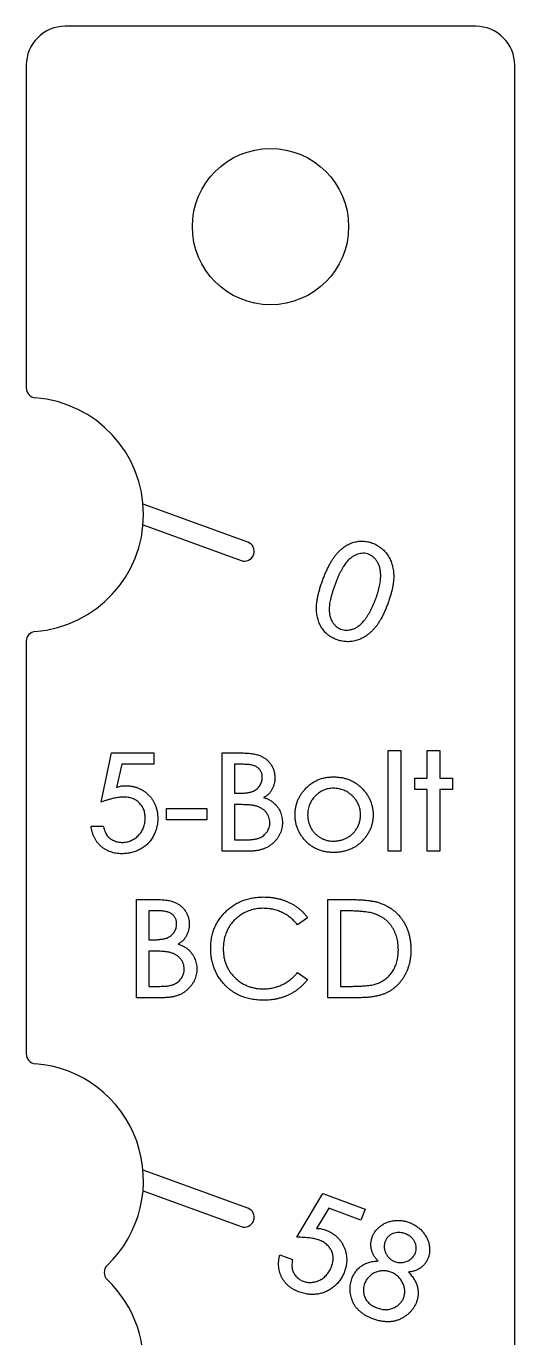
# Model space of a CAD drawing. Extents: x 0 to 25, y -100 to 25.
# Drawn here: x 0 to 25, y -42.1 to 25 of the extents above; entities that cross this region are included whole.
import ezdxf

# ---------------------------------------------------------------- set-up
doc = ezdxf.new("R2010")
doc.units = 0
doc.layers.get('0').update_dxf_attribs({"linetype": 'CONTINUOUS'})

msp = doc.modelspace()

# ---------------------------------------------------------------- linework, layer by layer
at = {"color": 7, "linetype": 'CONTINUOUS'}
for p, q in [((23, 25), (2, 25)), ((0, 23), (0, 6.481)), ((25, -98), (25, 23)), ((11.339, -1.411), (5.976, 0.541)), ((5.977, -0.524), (10.997, -2.351)), ((0, -6.481), (0, -27.611)), ((18.526, -12.074), (19.171, -12.074)), ((18.526, -17.23), (18.526, -12.074)), ((19.171, -12.074), (19.171, -17.23)), ((20.524, -12.074), (21.168, -12.074)), ((20.524, -13.492), (20.524, -12.074)), ((21.168, -12.074), (21.168, -13.492)), ((3.832, -14.716), (4.359, -12.203)), ((4.359, -12.203), (6.538, -12.203)), ((6.538, -12.203), (6.538, -12.783)), ((10.019, -12.203), (11.04, -12.203)), ((10.019, -17.23), (10.019, -12.203)), ((4.887, -12.783), (4.617, -13.974)), ((6.538, -12.783), (4.887, -12.783)), ((10.663, -12.783), (10.663, -14.265)), ((11.123, -12.783), (10.663, -12.783)), ((19.88, -14.072), (19.88, -13.492)), ((19.88, -13.492), (20.524, -13.492)), ((20.524, -14.072), (19.88, -14.072)), ((20.524, -17.23), (20.524, -14.072)), ((21.168, -13.492), (21.813, -13.492)), ((21.813, -14.072), (21.168, -14.072)), ((21.168, -14.072), (21.168, -17.23)), ((21.813, -13.492), (21.813, -14.072)), ((10.663, -14.265), (10.825, -14.265)), ((7.183, -15.039), (9.245, -15.039)), ((7.183, -15.619), (7.183, -15.039)), ((9.245, -15.039), (9.245, -15.619)), ((10.663, -14.845), (10.663, -16.65)), ((10.822, -14.845), (10.663, -14.845)), ((3.316, -15.941), (3.945, -15.941)), ((9.245, -15.619), (7.183, -15.619)), ((10.663, -16.65), (11.157, -16.65)), ((11.413, -17.23), (10.019, -17.23)), ((19.171, -17.23), (18.526, -17.23)), ((21.168, -17.23), (20.524, -17.23)), ((5.636, -19.703), (6.657, -19.703)), ((5.636, -24.73), (5.636, -19.703)), ((15.432, -19.703), (16.497, -19.703)), ((15.432, -24.73), (15.432, -19.703)), ((6.281, -20.283), (6.281, -21.765)), ((6.741, -20.283), (6.281, -20.283)), ((14.401, -20.637), (13.888, -20.992)), ((16.077, -20.283), (16.077, -24.15)), ((16.294, -20.283), (16.077, -20.283)), ((6.281, -21.765), (6.443, -21.765)), ((6.281, -22.345), (6.281, -24.15)), ((6.44, -22.345), (6.281, -22.345)), ((13.89, -23.441), (14.401, -23.793)), ((6.281, -24.15), (6.774, -24.15)), ((16.077, -24.15), (16.514, -24.15)), ((7.031, -24.73), (5.636, -24.73)), ((17.031, -24.73), (15.432, -24.73)), ((11.339, -35.503), (5.976, -33.551)), ((5.977, -34.615), (10.997, -36.443)), ((13.843, -36.992), (15.17, -34.75)), ((15.17, -34.75), (17.337, -35.554)), ((15.482, -35.508), (14.851, -36.549)), ((17.127, -36.119), (15.482, -35.508)), ((17.337, -35.554), (17.127, -36.119)), ((12.975, -37.887), (13.625, -38.129))]:
    msp.add_line(p, q, dxfattribs=at)
msp.add_circle((12.5, 14.74), 4, dxfattribs=at)
for centre, radius, start, end in [((2, 23), 2, 90, 180), ((23, 23), 2, 0, 90), ((0.5, 6.481), 0.5, 180, 265.58827), ((0, 0), 6, 274.41173, 85.58827), ((11.168, -1.881), 0.5, 250, 70), ((0.5, -6.481), 0.5, 94.41173, 180), ((0.5, -27.611), 0.5, 180, 265.58827), ((0, -34.092), 6, 313.66177, 85.58827), ((11.168, -35.973), 0.5, 250, 70), ((4.488, -38.794), 0.5, 133.66177, 226.33823), ((0, -43.496), 6, 295.27284, 46.33823)]:
    msp.add_arc(centre, radius, start, end, dxfattribs=at)
for points, knots in [([(15.181, -3.331), (15.209, -3.257), (15.264, -3.113), (15.352, -2.906), (15.44, -2.713), (15.531, -2.536), (15.624, -2.374), (15.717, -2.227), (15.812, -2.095), (15.909, -1.978), (16.009, -1.873), (16.11, -1.778), (16.214, -1.694), (16.32, -1.617), (16.429, -1.552), (16.541, -1.495), (16.655, -1.449), (16.772, -1.411), (16.89, -1.385), (17.007, -1.366), (17.124, -1.357), (17.241, -1.357), (17.358, -1.367), (17.473, -1.386), (17.589, -1.414), (17.664, -1.441), (17.702, -1.454)], [0, 0, 0, 0, 0.067522, 0.130931, 0.19081, 0.247095, 0.299646, 0.348935, 0.394613, 0.437485, 0.477966, 0.517252, 0.555096, 0.591836, 0.627727, 0.663127, 0.697866, 0.732534, 0.766723, 0.800147, 0.833276, 0.866305, 0.899172, 0.93236, 0.965785, 1, 1, 1, 1]), ([(17.509, -2.025), (17.467, -2.012), (17.383, -1.986), (17.246, -1.976), (17.104, -1.988), (16.956, -2.023), (16.804, -2.085), (16.655, -2.18), (16.51, -2.305), (16.393, -2.431), (16.301, -2.55), (16.231, -2.655), (16.16, -2.774), (16.088, -2.908), (16.017, -3.055), (15.946, -3.215), (15.874, -3.389), (15.828, -3.51), (15.804, -3.573)], [0, 0, 0, 0, 0.051468, 0.103705, 0.159087, 0.21868, 0.282175, 0.350565, 0.424996, 0.50676, 0.552037, 0.601477, 0.655787, 0.714897, 0.778922, 0.847595, 0.921343, 1, 1, 1, 1]), ([(17.702, -1.454), (17.744, -1.47), (17.825, -1.502), (17.941, -1.56), (18.05, -1.626), (18.153, -1.698), (18.249, -1.779), (18.338, -1.867), (18.421, -1.962), (18.496, -2.065), (18.565, -2.173), (18.624, -2.289), (18.676, -2.409), (18.72, -2.535), (18.753, -2.667), (18.78, -2.804), (18.796, -2.947), (18.806, -3.096), (18.806, -3.252), (18.794, -3.415), (18.772, -3.587), (18.739, -3.767), (18.696, -3.955), (18.642, -4.151), (18.578, -4.355), (18.528, -4.493), (18.502, -4.564)], [0, 0, 0, 0, 0.036721, 0.072468, 0.107575, 0.142347, 0.176937, 0.211401, 0.246143, 0.281403, 0.316948, 0.352698, 0.388756, 0.425572, 0.463266, 0.501829, 0.541383, 0.582401, 0.625291, 0.670514, 0.718531, 0.768901, 0.822341, 0.878352, 0.937633, 1, 1, 1, 1]), ([(17.876, -4.341), (17.896, -4.286), (17.935, -4.178), (17.986, -4.017), (18.031, -3.863), (18.067, -3.715), (18.097, -3.572), (18.119, -3.437), (18.134, -3.307), (18.139, -3.184), (18.14, -3.066), (18.132, -2.955), (18.121, -2.85), (18.103, -2.75), (18.077, -2.658), (18.047, -2.57), (18.01, -2.489), (17.954, -2.391), (17.875, -2.282), (17.765, -2.172), (17.644, -2.083), (17.554, -2.044), (17.509, -2.025)], [0, 0, 0, 0, 0.0677938, 0.1327635, 0.1943555, 0.2529078, 0.3086, 0.361518, 0.4113342, 0.4589773, 0.5038556, 0.5464987, 0.5873857, 0.6259343, 0.6628182, 0.6980563, 0.7325084, 0.7654275, 0.8282609, 0.8873514, 0.9439288, 1, 1, 1, 1]), ([(15.868, -6.396), (15.83, -6.381), (15.755, -6.352), (15.648, -6.297), (15.548, -6.236), (15.453, -6.168), (15.364, -6.093), (15.281, -6.01), (15.204, -5.921), (15.134, -5.824), (15.07, -5.721), (15.015, -5.612), (14.967, -5.498), (14.93, -5.376), (14.897, -5.25), (14.874, -5.117), (14.859, -4.978), (14.852, -4.832), (14.853, -4.678), (14.869, -4.515), (14.893, -4.343), (14.929, -4.159), (14.975, -3.966), (15.033, -3.763), (15.101, -3.55), (15.154, -3.406), (15.181, -3.331)], [0, 0, 0, 0, 0.0345, 0.068398, 0.101383, 0.134275, 0.167221, 0.200265, 0.233396, 0.267251, 0.301412, 0.335946, 0.371082, 0.406677, 0.443719, 0.481898, 0.521168, 0.562248, 0.605563, 0.651612, 0.701097, 0.753626, 0.809883, 0.869689, 0.932857, 1, 1, 1, 1]), ([(15.804, -3.573), (15.781, -3.636), (15.737, -3.758), (15.678, -3.936), (15.627, -4.104), (15.586, -4.262), (15.552, -4.409), (15.527, -4.545), (15.512, -4.671), (15.505, -4.787), (15.506, -4.895), (15.512, -4.997), (15.524, -5.094), (15.542, -5.185), (15.565, -5.271), (15.594, -5.352), (15.629, -5.428), (15.681, -5.52), (15.756, -5.622), (15.856, -5.725), (15.965, -5.806), (16.045, -5.842), (16.085, -5.859)], [0, 0, 0, 0, 0.078681, 0.152234, 0.220958, 0.284928, 0.343553, 0.397608, 0.44724, 0.492267, 0.534057, 0.574338, 0.612088, 0.648658, 0.683372, 0.71729, 0.749395, 0.781179, 0.841263, 0.897019, 0.949219, 1, 1, 1, 1]), ([(18.502, -4.564), (18.475, -4.634), (18.423, -4.77), (18.339, -4.966), (18.253, -5.15), (18.164, -5.32), (18.072, -5.476), (17.978, -5.621), (17.879, -5.751), (17.78, -5.87), (17.676, -5.975), (17.572, -6.073), (17.462, -6.159), (17.351, -6.238), (17.235, -6.304), (17.118, -6.363), (16.997, -6.411), (16.873, -6.449), (16.749, -6.479), (16.623, -6.497), (16.497, -6.507), (16.372, -6.504), (16.245, -6.493), (16.119, -6.47), (15.992, -6.44), (15.909, -6.411), (15.868, -6.396)], [0, 0, 0, 0, 0.062202, 0.121003, 0.177097, 0.230323, 0.28041, 0.328097, 0.373074, 0.415783, 0.456576, 0.496017, 0.534489, 0.572134, 0.608842, 0.644982, 0.680998, 0.716872, 0.752359, 0.787276, 0.822199, 0.856758, 0.891726, 0.927094, 0.963253, 1, 1, 1, 1]), ([(17.277, -5.437), (17.306, -5.401), (17.365, -5.328), (17.446, -5.21), (17.526, -5.086), (17.603, -4.953), (17.674, -4.811), (17.745, -4.662), (17.813, -4.505), (17.854, -4.396), (17.876, -4.341)], [0, 0, 0, 0, 0.110368, 0.223985, 0.342054, 0.463675, 0.590813, 0.722287, 0.858627, 1, 1, 1, 1]), ([(16.085, -5.859), (16.133, -5.874), (16.228, -5.905), (16.379, -5.917), (16.533, -5.907), (16.662, -5.877), (16.766, -5.842), (16.844, -5.807), (16.919, -5.762), (16.995, -5.713), (17.067, -5.655), (17.139, -5.59), (17.21, -5.517), (17.255, -5.464), (17.277, -5.437)], [0, 0, 0, 0, 0.110434, 0.220254, 0.333543, 0.451722, 0.513109, 0.576013, 0.640309, 0.706315, 0.775657, 0.846747, 0.92143, 1, 1, 1, 1]), ([(11.04, -12.203), (11.09, -12.203), (11.187, -12.203), (11.328, -12.213), (11.461, -12.222), (11.586, -12.24), (11.703, -12.26), (11.81, -12.288), (11.91, -12.318), (12.029, -12.366), (12.165, -12.438), (12.31, -12.543), (12.435, -12.668), (12.539, -12.809), (12.622, -12.963), (12.682, -13.125), (12.718, -13.294), (12.723, -13.408), (12.726, -13.466)], [0, 0, 0, 0, 0.06299, 0.122267, 0.178259, 0.231166, 0.280582, 0.32723, 0.370553, 0.411528, 0.48906, 0.563462, 0.636694, 0.710756, 0.784135, 0.855825, 0.927538, 1, 1, 1, 1]), ([(12.081, -13.458), (12.081, -13.432), (12.08, -13.382), (12.068, -13.31), (12.051, -13.241), (12.026, -13.177), (11.995, -13.117), (11.956, -13.06), (11.909, -13.009), (11.857, -12.961), (11.796, -12.919), (11.725, -12.883), (11.647, -12.851), (11.56, -12.827), (11.463, -12.806), (11.358, -12.793), (11.243, -12.785), (11.164, -12.784), (11.123, -12.783)], [0, 0, 0, 0, 0.057537, 0.112635, 0.164925, 0.216902, 0.267319, 0.31789, 0.369845, 0.422868, 0.478272, 0.537146, 0.599937, 0.668414, 0.741854, 0.821987, 0.907682, 1, 1, 1, 1]), ([(14.277, -14.047), (14.326, -13.997), (14.421, -13.9), (14.58, -13.774), (14.747, -13.666), (14.925, -13.579), (15.111, -13.51), (15.308, -13.462), (15.513, -13.434), (15.653, -13.429), (15.725, -13.427)], [0, 0, 0, 0, 0.12775, 0.251851, 0.374124, 0.495175, 0.616956, 0.741024, 0.868242, 1, 1, 1, 1]), ([(15.725, -13.427), (15.799, -13.429), (15.945, -13.434), (16.159, -13.462), (16.362, -13.511), (16.555, -13.577), (16.736, -13.665), (16.908, -13.771), (17.068, -13.898), (17.164, -13.995), (17.213, -14.044)], [0, 0, 0, 0, 0.134847, 0.264005, 0.388812, 0.511635, 0.632139, 0.75287, 0.875121, 1, 1, 1, 1]), ([(4.617, -13.974), (4.648, -13.959), (4.713, -13.928), (4.822, -13.901), (4.939, -13.882), (5.021, -13.88), (5.064, -13.879)], [0, 0, 0, 0, 0.226644, 0.466436, 0.722577, 1, 1, 1, 1]), ([(5.064, -13.879), (5.125, -13.88), (5.243, -13.882), (5.417, -13.906), (5.582, -13.943), (5.737, -13.997), (5.885, -14.064), (6.023, -14.147), (6.152, -14.247), (6.271, -14.359), (6.38, -14.482), (6.473, -14.615), (6.554, -14.753), (6.618, -14.9), (6.669, -15.054), (6.705, -15.215), (6.728, -15.383), (6.731, -15.498), (6.732, -15.556)], [0, 0, 0, 0, 0.068431, 0.134353, 0.197479, 0.259349, 0.320373, 0.380702, 0.441942, 0.504021, 0.566203, 0.627233, 0.68731, 0.747521, 0.808307, 0.870237, 0.934226, 1, 1, 1, 1]), ([(10.825, -14.265), (10.867, -14.265), (10.948, -14.265), (11.064, -14.26), (11.172, -14.253), (11.271, -14.243), (11.36, -14.23), (11.442, -14.216), (11.513, -14.196), (11.597, -14.169), (11.689, -14.124), (11.789, -14.06), (11.875, -13.98), (11.948, -13.889), (12.008, -13.79), (12.051, -13.684), (12.077, -13.573), (12.08, -13.496), (12.081, -13.458)], [0, 0, 0, 0, 0.074373, 0.14286, 0.206657, 0.265267, 0.318781, 0.367208, 0.411512, 0.450459, 0.52285, 0.591992, 0.66063, 0.729577, 0.798146, 0.864878, 0.931413, 1, 1, 1, 1]), ([(12.726, -13.466), (12.724, -13.52), (12.719, -13.626), (12.691, -13.783), (12.642, -13.933), (12.575, -14.075), (12.493, -14.206), (12.393, -14.318), (12.279, -14.414), (12.193, -14.46), (12.15, -14.483)], [0, 0, 0, 0, 0.131155, 0.259212, 0.386504, 0.51496, 0.641145, 0.762285, 0.880865, 1, 1, 1, 1]), ([(13.757, -15.371), (13.758, -15.308), (13.761, -15.184), (13.786, -15.002), (13.828, -14.826), (13.884, -14.657), (13.958, -14.494), (14.048, -14.337), (14.154, -14.186), (14.236, -14.094), (14.277, -14.047)], [0, 0, 0, 0, 0.1292599, 0.2546677, 0.3781226, 0.4997639, 0.6218455, 0.7452792, 0.8711614, 1, 1, 1, 1]), ([(15.722, -14.007), (15.679, -14.009), (15.594, -14.011), (15.468, -14.03), (15.346, -14.06), (15.228, -14.103), (15.114, -14.158), (15.005, -14.226), (14.898, -14.305), (14.798, -14.396), (14.704, -14.495), (14.623, -14.603), (14.554, -14.716), (14.499, -14.836), (14.455, -14.962), (14.424, -15.094), (14.404, -15.232), (14.402, -15.326), (14.401, -15.374)], [0, 0, 0, 0, 0.061057, 0.121233, 0.180171, 0.239565, 0.298811, 0.359775, 0.4221, 0.486878, 0.551948, 0.615226, 0.677658, 0.739691, 0.802227, 0.866371, 0.931802, 1, 1, 1, 1]), ([(17.108, -15.374), (17.107, -15.328), (17.105, -15.236), (17.085, -15.102), (17.053, -14.972), (17.007, -14.848), (16.95, -14.729), (16.879, -14.616), (16.795, -14.507), (16.699, -14.406), (16.595, -14.313), (16.485, -14.231), (16.37, -14.162), (16.25, -14.105), (16.125, -14.062), (15.995, -14.031), (15.86, -14.011), (15.769, -14.009), (15.722, -14.007)], [0, 0, 0, 0, 0.064332, 0.126903, 0.188351, 0.248912, 0.309944, 0.371456, 0.434524, 0.49976, 0.564737, 0.627984, 0.689805, 0.750636, 0.81176, 0.873097, 0.935668, 1, 1, 1, 1]), ([(17.213, -14.044), (17.256, -14.092), (17.341, -14.188), (17.451, -14.342), (17.544, -14.501), (17.62, -14.665), (17.68, -14.834), (17.722, -15.008), (17.748, -15.188), (17.751, -15.309), (17.753, -15.371)], [0, 0, 0, 0, 0.132772, 0.261041, 0.38583, 0.508253, 0.629714, 0.751798, 0.874384, 1, 1, 1, 1]), ([(4.972, -14.459), (4.937, -14.46), (4.862, -14.461), (4.745, -14.474), (4.618, -14.495), (4.48, -14.523), (4.333, -14.56), (4.175, -14.604), (4.006, -14.656), (3.891, -14.696), (3.832, -14.716)], [0, 0, 0, 0, 0.090952, 0.190944, 0.300332, 0.420227, 0.549161, 0.688963, 0.839753, 1, 1, 1, 1]), ([(6.087, -15.534), (6.086, -15.495), (6.084, -15.419), (6.07, -15.307), (6.047, -15.2), (6.014, -15.099), (5.971, -15.004), (5.919, -14.915), (5.856, -14.832), (5.786, -14.754), (5.708, -14.685), (5.622, -14.624), (5.53, -14.572), (5.43, -14.532), (5.325, -14.498), (5.214, -14.475), (5.095, -14.462), (5.014, -14.46), (4.972, -14.459)], [0, 0, 0, 0, 0.06695, 0.131461, 0.193441, 0.254161, 0.313528, 0.372467, 0.431397, 0.491402, 0.55145, 0.611443, 0.671594, 0.732848, 0.795763, 0.860562, 0.928441, 1, 1, 1, 1]), ([(12.15, -14.483), (12.201, -14.5), (12.301, -14.533), (12.441, -14.599), (12.568, -14.677), (12.68, -14.767), (12.779, -14.867), (12.867, -14.975), (12.942, -15.091), (13.002, -15.215), (13.053, -15.345), (13.086, -15.48), (13.108, -15.618), (13.111, -15.712), (13.112, -15.76)], [0, 0, 0, 0, 0.094452, 0.183771, 0.269736, 0.353043, 0.434609, 0.514535, 0.594608, 0.675, 0.7558, 0.836181, 0.917337, 1, 1, 1, 1]), ([(11.71, -14.906), (11.687, -14.901), (11.637, -14.89), (11.555, -14.879), (11.461, -14.867), (11.356, -14.86), (11.239, -14.852), (11.111, -14.849), (10.97, -14.846), (10.873, -14.845), (10.822, -14.845)], [0, 0, 0, 0, 0.080614, 0.173082, 0.278836, 0.396626, 0.527858, 0.672474, 0.829478, 1, 1, 1, 1]), ([(12.468, -15.772), (12.466, -15.721), (12.462, -15.622), (12.421, -15.479), (12.358, -15.345), (12.27, -15.223), (12.16, -15.115), (12.028, -15.025), (11.877, -14.953), (11.767, -14.922), (11.71, -14.906)], [0, 0, 0, 0, 0.121649, 0.238922, 0.355355, 0.475833, 0.599311, 0.726007, 0.85836, 1, 1, 1, 1]), ([(15.725, -17.294), (15.654, -17.293), (15.515, -17.29), (15.311, -17.261), (15.118, -17.218), (14.935, -17.154), (14.761, -17.073), (14.598, -16.972), (14.444, -16.856), (14.304, -16.72), (14.176, -16.575), (14.064, -16.421), (13.969, -16.261), (13.891, -16.096), (13.831, -15.923), (13.788, -15.745), (13.762, -15.56), (13.759, -15.435), (13.757, -15.371)], [0, 0, 0, 0, 0.069311, 0.13587, 0.200197, 0.263095, 0.325054, 0.387083, 0.449835, 0.513674, 0.577397, 0.638975, 0.699312, 0.758773, 0.81783, 0.87761, 0.937902, 1, 1, 1, 1]), ([(14.401, -15.374), (14.404, -15.437), (14.408, -15.56), (14.445, -15.74), (14.503, -15.913), (14.585, -16.074), (14.685, -16.223), (14.8, -16.354), (14.93, -16.465), (15.072, -16.555), (15.225, -16.626), (15.384, -16.678), (15.551, -16.709), (15.665, -16.712), (15.722, -16.714)], [0, 0, 0, 0, 0.089499, 0.176137, 0.262388, 0.34893, 0.434698, 0.517363, 0.597727, 0.67805, 0.757969, 0.837692, 0.917749, 1, 1, 1, 1]), ([(15.722, -16.714), (15.785, -16.712), (15.907, -16.708), (16.087, -16.675), (16.259, -16.622), (16.421, -16.546), (16.571, -16.451), (16.707, -16.338), (16.824, -16.204), (16.925, -16.056), (17.007, -15.895), (17.066, -15.727), (17.101, -15.552), (17.106, -15.434), (17.108, -15.374)], [0, 0, 0, 0, 0.086924, 0.171288, 0.254361, 0.337666, 0.420297, 0.50185, 0.58392, 0.66796, 0.752074, 0.834549, 0.916323, 1, 1, 1, 1]), ([(17.753, -15.371), (17.751, -15.433), (17.747, -15.555), (17.72, -15.737), (17.677, -15.913), (17.615, -16.083), (17.536, -16.249), (17.44, -16.409), (17.325, -16.563), (17.196, -16.711), (17.052, -16.847), (16.895, -16.968), (16.727, -17.069), (16.548, -17.152), (16.357, -17.215), (16.156, -17.262), (15.944, -17.289), (15.799, -17.293), (15.725, -17.294)], [0, 0, 0, 0, 0.059559, 0.118038, 0.175986, 0.234075, 0.292496, 0.352101, 0.413596, 0.477283, 0.54132, 0.604498, 0.667152, 0.73022, 0.794324, 0.860358, 0.92849, 1, 1, 1, 1]), ([(4.885, -17.359), (4.834, -17.358), (4.733, -17.355), (4.585, -17.338), (4.443, -17.309), (4.308, -17.267), (4.178, -17.215), (4.055, -17.151), (3.939, -17.073), (3.828, -16.986), (3.726, -16.888), (3.634, -16.781), (3.555, -16.663), (3.484, -16.537), (3.425, -16.401), (3.377, -16.256), (3.339, -16.102), (3.324, -15.996), (3.316, -15.941)], [0, 0, 0, 0, 0.065606, 0.129428, 0.19109, 0.251526, 0.311112, 0.37053, 0.42998, 0.490466, 0.550861, 0.611441, 0.67197, 0.733172, 0.796713, 0.861768, 0.929238, 1, 1, 1, 1]), ([(3.945, -15.941), (3.957, -15.994), (3.98, -16.093), (4.028, -16.227), (4.08, -16.342), (4.143, -16.436), (4.216, -16.513), (4.296, -16.58), (4.386, -16.638), (4.483, -16.688), (4.586, -16.728), (4.692, -16.758), (4.801, -16.775), (4.874, -16.778), (4.911, -16.779)], [0, 0, 0, 0, 0.115479, 0.216781, 0.305765, 0.383845, 0.457521, 0.531449, 0.607138, 0.685508, 0.764859, 0.843088, 0.921603, 1, 1, 1, 1]), ([(6.732, -15.556), (6.731, -15.597), (6.729, -15.677), (6.719, -15.797), (6.7, -15.914), (6.676, -16.029), (6.642, -16.142), (6.603, -16.253), (6.556, -16.362), (6.501, -16.467), (6.441, -16.569), (6.375, -16.666), (6.302, -16.757), (6.223, -16.841), (6.14, -16.921), (6.05, -16.995), (5.954, -17.062), (5.852, -17.123), (5.746, -17.179), (5.635, -17.228), (5.52, -17.267), (5.401, -17.301), (5.278, -17.327), (5.151, -17.345), (5.019, -17.356), (4.93, -17.358), (4.885, -17.359)], [0, 0, 0, 0, 0.042181, 0.083441, 0.12434, 0.165343, 0.205689, 0.246352, 0.287389, 0.328527, 0.369457, 0.410047, 0.450203, 0.490141, 0.530064, 0.570169, 0.610672, 0.651781, 0.693079, 0.734895, 0.776987, 0.819342, 0.863143, 0.907489, 0.952944, 1, 1, 1, 1]), ([(4.911, -16.779), (4.951, -16.778), (5.029, -16.775), (5.144, -16.759), (5.255, -16.73), (5.361, -16.692), (5.463, -16.641), (5.561, -16.58), (5.655, -16.507), (5.742, -16.424), (5.823, -16.334), (5.894, -16.236), (5.954, -16.133), (6.002, -16.024), (6.041, -15.909), (6.068, -15.789), (6.085, -15.664), (6.086, -15.578), (6.087, -15.534)], [0, 0, 0, 0, 0.062351, 0.1231, 0.182488, 0.241415, 0.300888, 0.361357, 0.422683, 0.486519, 0.55081, 0.613508, 0.675691, 0.73806, 0.800973, 0.865367, 0.931346, 1, 1, 1, 1]), ([(11.157, -16.65), (11.2, -16.649), (11.284, -16.648), (11.404, -16.645), (11.516, -16.637), (11.618, -16.626), (11.711, -16.612), (11.794, -16.594), (11.869, -16.574), (11.955, -16.542), (12.052, -16.494), (12.155, -16.421), (12.247, -16.334), (12.325, -16.234), (12.389, -16.126), (12.434, -16.011), (12.463, -15.893), (12.466, -15.812), (12.468, -15.772)], [0, 0, 0, 0, 0.0727275, 0.1404105, 0.2025825, 0.2604145, 0.312873, 0.3607486, 0.403416, 0.4424752, 0.5143235, 0.584704, 0.6544882, 0.7259796, 0.7964616, 0.8650261, 0.9321646, 1, 1, 1, 1]), ([(13.112, -15.76), (13.111, -15.809), (13.108, -15.906), (13.087, -16.049), (13.05, -16.186), (13.001, -16.319), (12.936, -16.446), (12.857, -16.569), (12.763, -16.685), (12.657, -16.796), (12.539, -16.898), (12.408, -16.987), (12.269, -17.063), (12.117, -17.125), (11.956, -17.171), (11.784, -17.206), (11.602, -17.226), (11.477, -17.229), (11.413, -17.23)], [0, 0, 0, 0, 0.058556, 0.115664, 0.172023, 0.228053, 0.284668, 0.34234, 0.401338, 0.462824, 0.525047, 0.587604, 0.650525, 0.715024, 0.781829, 0.85128, 0.923833, 1, 1, 1, 1]), ([(6.657, -19.703), (6.707, -19.703), (6.804, -19.703), (6.946, -19.713), (7.079, -19.722), (7.203, -19.74), (7.32, -19.76), (7.427, -19.788), (7.527, -19.818), (7.646, -19.866), (7.782, -19.938), (7.927, -20.043), (8.053, -20.168), (8.157, -20.309), (8.239, -20.463), (8.3, -20.625), (8.336, -20.794), (8.341, -20.908), (8.343, -20.966)], [0, 0, 0, 0, 0.06299, 0.122267, 0.178259, 0.231166, 0.280582, 0.32723, 0.370553, 0.411528, 0.48906, 0.563462, 0.636694, 0.710756, 0.784135, 0.855825, 0.927538, 1, 1, 1, 1]), ([(9.439, -22.188), (9.441, -22.098), (9.445, -21.92), (9.482, -21.659), (9.543, -21.409), (9.627, -21.169), (9.736, -20.941), (9.869, -20.724), (10.027, -20.518), (10.206, -20.325), (10.403, -20.148), (10.615, -19.995), (10.84, -19.865), (11.075, -19.758), (11.324, -19.675), (11.584, -19.617), (11.856, -19.581), (12.042, -19.576), (12.136, -19.574)], [0, 0, 0, 0, 0.06464, 0.127175, 0.188194, 0.248249, 0.308379, 0.368613, 0.430263, 0.493453, 0.556869, 0.619101, 0.68041, 0.74186, 0.803881, 0.867362, 0.932482, 1, 1, 1, 1]), ([(12.136, -19.574), (12.196, -19.575), (12.314, -19.576), (12.488, -19.59), (12.658, -19.612), (12.824, -19.642), (12.986, -19.68), (13.143, -19.729), (13.296, -19.785), (13.444, -19.849), (13.587, -19.921), (13.723, -20.003), (13.853, -20.09), (13.976, -20.185), (14.093, -20.287), (14.203, -20.396), (14.306, -20.513), (14.37, -20.596), (14.401, -20.637)], [0, 0, 0, 0, 0.068591, 0.135805, 0.201832, 0.266424, 0.330136, 0.39337, 0.456128, 0.518242, 0.579924, 0.64072, 0.701002, 0.76067, 0.820259, 0.879707, 0.939551, 1, 1, 1, 1]), ([(16.497, -19.703), (16.587, -19.704), (16.759, -19.705), (17.009, -19.713), (17.239, -19.726), (17.45, -19.747), (17.642, -19.771), (17.815, -19.802), (17.969, -19.837), (18.064, -19.868), (18.108, -19.883)], [0, 0, 0, 0, 0.165172, 0.318042, 0.459962, 0.589837, 0.708994, 0.816496, 0.913724, 1, 1, 1, 1]), ([(18.108, -19.883), (18.17, -19.907), (18.293, -19.953), (18.467, -20.04), (18.632, -20.135), (18.784, -20.243), (18.925, -20.364), (19.056, -20.494), (19.174, -20.637), (19.282, -20.789), (19.377, -20.951), (19.46, -21.121), (19.53, -21.297), (19.587, -21.48), (19.631, -21.67), (19.664, -21.867), (19.683, -22.07), (19.685, -22.208), (19.686, -22.278)], [0, 0, 0, 0, 0.064874, 0.128045, 0.189592, 0.250244, 0.310461, 0.37025, 0.430296, 0.491216, 0.552481, 0.613747, 0.675092, 0.737595, 0.800873, 0.865311, 0.931804, 1, 1, 1, 1]), ([(7.698, -20.958), (7.698, -20.932), (7.697, -20.882), (7.685, -20.81), (7.669, -20.741), (7.643, -20.677), (7.612, -20.617), (7.573, -20.56), (7.527, -20.509), (7.474, -20.461), (7.413, -20.419), (7.343, -20.383), (7.265, -20.351), (7.177, -20.327), (7.081, -20.306), (6.975, -20.293), (6.861, -20.285), (6.782, -20.284), (6.741, -20.283)], [0, 0, 0, 0, 0.057537, 0.112635, 0.164925, 0.216902, 0.267319, 0.31789, 0.369845, 0.422868, 0.478272, 0.537146, 0.599937, 0.668414, 0.741854, 0.821987, 0.907682, 1, 1, 1, 1]), ([(12.113, -20.154), (12.068, -20.155), (11.979, -20.156), (11.846, -20.17), (11.715, -20.189), (11.587, -20.22), (11.46, -20.256), (11.337, -20.303), (11.214, -20.357), (11.096, -20.419), (10.981, -20.488), (10.872, -20.565), (10.769, -20.647), (10.673, -20.736), (10.583, -20.831), (10.5, -20.933), (10.422, -21.041), (10.352, -21.155), (10.288, -21.273), (10.234, -21.397), (10.187, -21.525), (10.149, -21.656), (10.12, -21.792), (10.099, -21.932), (10.085, -22.075), (10.084, -22.172), (10.083, -22.221)], [0, 0, 0, 0, 0.041749, 0.083055, 0.123708, 0.164276, 0.205172, 0.246067, 0.28692, 0.328707, 0.370205, 0.411331, 0.452088, 0.492415, 0.532728, 0.573439, 0.614492, 0.655888, 0.697544, 0.739378, 0.78115, 0.823328, 0.866329, 0.909799, 0.954516, 1, 1, 1, 1]), ([(13.888, -20.992), (13.826, -20.925), (13.706, -20.793), (13.507, -20.62), (13.3, -20.474), (13.083, -20.357), (12.856, -20.265), (12.618, -20.201), (12.369, -20.161), (12.2, -20.157), (12.113, -20.154)], [0, 0, 0, 0, 0.13484, 0.263966, 0.388047, 0.508887, 0.628266, 0.749176, 0.872255, 1, 1, 1, 1]), ([(17.789, -20.422), (17.748, -20.411), (17.661, -20.387), (17.52, -20.359), (17.361, -20.335), (17.183, -20.317), (16.987, -20.3), (16.772, -20.292), (16.54, -20.284), (16.378, -20.283), (16.294, -20.283)], [0, 0, 0, 0, 0.0843801, 0.1792403, 0.2868178, 0.4052476, 0.5361428, 0.6781305, 0.8334113, 1, 1, 1, 1]), ([(19.042, -22.279), (19.041, -22.222), (19.039, -22.11), (19.022, -21.946), (18.998, -21.788), (18.961, -21.636), (18.913, -21.491), (18.858, -21.351), (18.79, -21.219), (18.712, -21.093), (18.626, -20.975), (18.531, -20.867), (18.428, -20.767), (18.315, -20.679), (18.196, -20.599), (18.068, -20.53), (17.932, -20.469), (17.837, -20.438), (17.789, -20.422)], [0, 0, 0, 0, 0.070576, 0.138944, 0.205306, 0.269698, 0.332928, 0.395095, 0.456515, 0.517799, 0.578412, 0.637865, 0.69691, 0.756039, 0.815315, 0.875647, 0.936764, 1, 1, 1, 1]), ([(6.443, -21.765), (6.485, -21.765), (6.565, -21.765), (6.682, -21.76), (6.789, -21.753), (6.888, -21.743), (6.978, -21.73), (7.059, -21.716), (7.131, -21.696), (7.214, -21.669), (7.306, -21.624), (7.406, -21.56), (7.492, -21.48), (7.566, -21.389), (7.625, -21.29), (7.668, -21.184), (7.694, -21.073), (7.697, -20.996), (7.698, -20.958)], [0, 0, 0, 0, 0.074373, 0.14286, 0.206657, 0.265267, 0.318781, 0.367208, 0.411512, 0.450459, 0.52285, 0.591992, 0.66063, 0.729577, 0.798146, 0.864878, 0.931413, 1, 1, 1, 1]), ([(8.343, -20.966), (8.341, -21.02), (8.337, -21.126), (8.308, -21.283), (8.259, -21.433), (8.192, -21.575), (8.11, -21.706), (8.01, -21.818), (7.896, -21.914), (7.81, -21.96), (7.767, -21.983)], [0, 0, 0, 0, 0.131155, 0.259212, 0.386504, 0.51496, 0.641145, 0.762285, 0.880865, 1, 1, 1, 1]), ([(7.767, -21.983), (7.818, -22), (7.918, -22.033), (8.059, -22.099), (8.185, -22.177), (8.298, -22.267), (8.396, -22.367), (8.484, -22.475), (8.559, -22.591), (8.62, -22.715), (8.67, -22.845), (8.703, -22.98), (8.726, -23.118), (8.728, -23.212), (8.73, -23.26)], [0, 0, 0, 0, 0.0944517, 0.1837709, 0.2697355, 0.3530427, 0.4346094, 0.514535, 0.5946084, 0.6750002, 0.7558004, 0.8361815, 0.9173373, 1, 1, 1, 1]), ([(7.328, -22.406), (7.304, -22.401), (7.254, -22.39), (7.172, -22.379), (7.079, -22.367), (6.973, -22.36), (6.857, -22.352), (6.728, -22.349), (6.588, -22.346), (6.49, -22.345), (6.44, -22.345)], [0, 0, 0, 0, 0.0806137, 0.1730822, 0.2788355, 0.3966256, 0.5278581, 0.6724741, 0.8294779, 1, 1, 1, 1]), ([(8.085, -23.272), (8.083, -23.221), (8.079, -23.122), (8.039, -22.979), (7.975, -22.845), (7.887, -22.723), (7.777, -22.615), (7.645, -22.525), (7.494, -22.453), (7.385, -22.422), (7.328, -22.406)], [0, 0, 0, 0, 0.121649, 0.238922, 0.355355, 0.475833, 0.599311, 0.726007, 0.85836, 1, 1, 1, 1]), ([(10.074, -23.979), (10.023, -23.916), (9.922, -23.792), (9.793, -23.591), (9.683, -23.381), (9.594, -23.161), (9.525, -22.931), (9.474, -22.692), (9.445, -22.443), (9.441, -22.274), (9.439, -22.188)], [0, 0, 0, 0, 0.124498, 0.246775, 0.368564, 0.490008, 0.613551, 0.738664, 0.86713, 1, 1, 1, 1]), ([(10.083, -22.221), (10.085, -22.295), (10.088, -22.439), (10.117, -22.65), (10.163, -22.851), (10.227, -23.042), (10.311, -23.223), (10.413, -23.394), (10.534, -23.554), (10.672, -23.703), (10.823, -23.839), (10.986, -23.956), (11.157, -24.056), (11.337, -24.138), (11.526, -24.2), (11.724, -24.246), (11.931, -24.274), (12.072, -24.277), (12.144, -24.279)], [0, 0, 0, 0, 0.067731, 0.132586, 0.195701, 0.257362, 0.317922, 0.378761, 0.439884, 0.502641, 0.565231, 0.626551, 0.687075, 0.747507, 0.808385, 0.870227, 0.934121, 1, 1, 1, 1]), ([(19.686, -22.278), (19.685, -22.338), (19.683, -22.458), (19.668, -22.635), (19.643, -22.807), (19.608, -22.973), (19.562, -23.135), (19.507, -23.291), (19.441, -23.443), (19.366, -23.588), (19.283, -23.727), (19.192, -23.857), (19.095, -23.978), (18.993, -24.092), (18.882, -24.193), (18.765, -24.287), (18.642, -24.372), (18.511, -24.448), (18.37, -24.516), (18.217, -24.572), (18.051, -24.622), (17.872, -24.662), (17.68, -24.692), (17.475, -24.714), (17.257, -24.728), (17.108, -24.729), (17.031, -24.73)], [0, 0, 0, 0, 0.044095, 0.087106, 0.129425, 0.170729, 0.21143, 0.251705, 0.291737, 0.331713, 0.371147, 0.409665, 0.447296, 0.484392, 0.520781, 0.557189, 0.593461, 0.630001, 0.66746, 0.707212, 0.749127, 0.793563, 0.840908, 0.89091, 0.943914, 1, 1, 1, 1]), ([(17.902, -24.026), (17.945, -24.011), (18.03, -23.98), (18.153, -23.923), (18.268, -23.858), (18.376, -23.783), (18.477, -23.7), (18.572, -23.608), (18.659, -23.507), (18.738, -23.397), (18.81, -23.28), (18.872, -23.156), (18.925, -23.026), (18.967, -22.889), (19, -22.746), (19.025, -22.596), (19.039, -22.439), (19.041, -22.333), (19.042, -22.279)], [0, 0, 0, 0, 0.061422, 0.121328, 0.18029, 0.238743, 0.296848, 0.355632, 0.414892, 0.475377, 0.536485, 0.598373, 0.660865, 0.72439, 0.789891, 0.857701, 0.927627, 1, 1, 1, 1]), ([(6.774, -24.15), (6.817, -24.149), (6.901, -24.148), (7.022, -24.145), (7.133, -24.137), (7.235, -24.126), (7.328, -24.112), (7.412, -24.094), (7.486, -24.074), (7.572, -24.042), (7.669, -23.994), (7.772, -23.921), (7.865, -23.834), (7.942, -23.734), (8.006, -23.626), (8.051, -23.511), (8.08, -23.393), (8.083, -23.312), (8.085, -23.272)], [0, 0, 0, 0, 0.072728, 0.14041, 0.202583, 0.260414, 0.312873, 0.360749, 0.403416, 0.442475, 0.514324, 0.584704, 0.654488, 0.72598, 0.796462, 0.865026, 0.932165, 1, 1, 1, 1]), ([(8.73, -23.26), (8.728, -23.309), (8.726, -23.406), (8.704, -23.549), (8.667, -23.686), (8.618, -23.819), (8.553, -23.946), (8.474, -24.069), (8.38, -24.185), (8.275, -24.296), (8.156, -24.398), (8.026, -24.487), (7.886, -24.563), (7.735, -24.625), (7.573, -24.671), (7.401, -24.706), (7.219, -24.726), (7.095, -24.729), (7.031, -24.73)], [0, 0, 0, 0, 0.058556, 0.115664, 0.172023, 0.228053, 0.284668, 0.34234, 0.401338, 0.462824, 0.525047, 0.587604, 0.650525, 0.715024, 0.781829, 0.85128, 0.923833, 1, 1, 1, 1]), ([(12.144, -24.279), (12.227, -24.276), (12.391, -24.272), (12.632, -24.231), (12.864, -24.165), (13.088, -24.073), (13.304, -23.954), (13.51, -23.809), (13.708, -23.638), (13.828, -23.508), (13.89, -23.441)], [0, 0, 0, 0, 0.124547, 0.245989, 0.365855, 0.486203, 0.608573, 0.73402, 0.863956, 1, 1, 1, 1]), ([(12.144, -24.859), (12.089, -24.859), (11.983, -24.858), (11.825, -24.846), (11.672, -24.829), (11.523, -24.805), (11.378, -24.775), (11.239, -24.736), (11.102, -24.692), (10.97, -24.641), (10.844, -24.581), (10.72, -24.517), (10.601, -24.444), (10.487, -24.364), (10.377, -24.279), (10.271, -24.186), (10.169, -24.086), (10.106, -24.015), (10.074, -23.979)], [0, 0, 0, 0, 0.069759, 0.137507, 0.203766, 0.268719, 0.332016, 0.394442, 0.455953, 0.516853, 0.577125, 0.636808, 0.696691, 0.756421, 0.816301, 0.876778, 0.938046, 1, 1, 1, 1]), ([(14.401, -23.793), (14.368, -23.835), (14.302, -23.919), (14.196, -24.037), (14.084, -24.148), (13.966, -24.251), (13.842, -24.346), (13.712, -24.434), (13.576, -24.513), (13.435, -24.586), (13.289, -24.65), (13.138, -24.705), (12.983, -24.753), (12.824, -24.792), (12.66, -24.822), (12.491, -24.843), (12.319, -24.857), (12.202, -24.858), (12.144, -24.859)], [0, 0, 0, 0, 0.06189, 0.122967, 0.183682, 0.243987, 0.304132, 0.364583, 0.425353, 0.486517, 0.548095, 0.610167, 0.672351, 0.735579, 0.799971, 0.865364, 0.931992, 1, 1, 1, 1]), ([(16.514, -24.15), (16.595, -24.15), (16.749, -24.149), (16.972, -24.142), (17.175, -24.135), (17.358, -24.12), (17.522, -24.104), (17.666, -24.082), (17.791, -24.059), (17.867, -24.036), (17.902, -24.026)], [0, 0, 0, 0, 0.172952, 0.332266, 0.477973, 0.609512, 0.726892, 0.831044, 0.922198, 1, 1, 1, 1]), ([(17.709, -36.969), (17.731, -36.917), (17.775, -36.812), (17.871, -36.669), (17.988, -36.537), (18.125, -36.416), (18.28, -36.313), (18.45, -36.232), (18.631, -36.173), (18.823, -36.139), (19.019, -36.126), (19.216, -36.139), (19.411, -36.173), (19.537, -36.215), (19.6, -36.236)], [0, 0, 0, 0, 0.075419, 0.151506, 0.229307, 0.310943, 0.394363, 0.477366, 0.561283, 0.648324, 0.736345, 0.823471, 0.910953, 1, 1, 1, 1]), ([(19.6, -36.236), (19.665, -36.263), (19.794, -36.315), (19.972, -36.421), (20.133, -36.547), (20.276, -36.691), (20.398, -36.848), (20.497, -37.014), (20.572, -37.188), (20.618, -37.367), (20.641, -37.546), (20.643, -37.72), (20.621, -37.888), (20.587, -37.993), (20.57, -38.046)], [0, 0, 0, 0, 0.092804, 0.183332, 0.272622, 0.361864, 0.449911, 0.534287, 0.616622, 0.698147, 0.777626, 0.853794, 0.927128, 1, 1, 1, 1]), ([(14.851, -36.549), (14.885, -36.546), (14.954, -36.54), (15.063, -36.551), (15.178, -36.573), (15.254, -36.6), (15.294, -36.615)], [0, 0, 0, 0, 0.223091, 0.462212, 0.719012, 1, 1, 1, 1]), ([(15.294, -36.615), (15.351, -36.637), (15.461, -36.681), (15.617, -36.762), (15.758, -36.855), (15.886, -36.958), (16, -37.074), (16.101, -37.199), (16.19, -37.336), (16.262, -37.483), (16.322, -37.635), (16.365, -37.79), (16.393, -37.948), (16.404, -38.106), (16.399, -38.267), (16.377, -38.429), (16.34, -38.592), (16.303, -38.699), (16.284, -38.753)], [0, 0, 0, 0, 0.0690681, 0.1349228, 0.198821, 0.2606548, 0.3218797, 0.3826407, 0.4439001, 0.5061618, 0.5683534, 0.6293403, 0.689352, 0.7493831, 0.8100603, 0.8716123, 0.9346231, 1, 1, 1, 1]), ([(19.364, -36.802), (19.313, -36.786), (19.214, -36.754), (19.06, -36.74), (18.909, -36.754), (18.788, -36.79), (18.696, -36.831), (18.632, -36.868), (18.573, -36.911), (18.521, -36.961), (18.473, -37.016), (18.43, -37.077), (18.394, -37.144), (18.375, -37.192), (18.365, -37.216)], [0, 0, 0, 0, 0.132598, 0.258291, 0.381492, 0.507443, 0.570554, 0.631512, 0.691751, 0.751363, 0.811092, 0.872198, 0.934922, 1, 1, 1, 1]), ([(19.924, -37.784), (19.937, -37.742), (19.962, -37.657), (19.965, -37.521), (19.943, -37.381), (19.901, -37.263), (19.854, -37.171), (19.809, -37.104), (19.756, -37.042), (19.694, -36.984), (19.624, -36.931), (19.546, -36.882), (19.458, -36.839), (19.396, -36.815), (19.364, -36.802)], [0, 0, 0, 0, 0.104657, 0.209415, 0.321083, 0.441383, 0.504284, 0.56767, 0.631722, 0.698436, 0.768597, 0.841104, 0.917938, 1, 1, 1, 1]), ([(14.98, -37.133), (14.948, -37.122), (14.879, -37.098), (14.768, -37.072), (14.645, -37.047), (14.509, -37.03), (14.36, -37.013), (14.199, -37.003), (14.025, -36.994), (13.905, -36.993), (13.843, -36.992)], [0, 0, 0, 0, 0.0894, 0.188536, 0.297363, 0.416687, 0.546979, 0.68735, 0.838057, 1, 1, 1, 1]), ([(15.628, -38.489), (15.64, -38.453), (15.664, -38.383), (15.689, -38.276), (15.704, -38.171), (15.708, -38.069), (15.701, -37.968), (15.684, -37.869), (15.655, -37.772), (15.617, -37.677), (15.569, -37.587), (15.512, -37.502), (15.445, -37.425), (15.371, -37.352), (15.285, -37.288), (15.192, -37.23), (15.09, -37.177), (15.017, -37.148), (14.98, -37.133)], [0, 0, 0, 0, 0.066975, 0.131767, 0.193607, 0.254336, 0.31338, 0.372553, 0.432045, 0.492364, 0.553046, 0.612613, 0.672947, 0.733957, 0.796782, 0.861484, 0.929067, 1, 1, 1, 1]), ([(18.015, -38.206), (17.972, -38.165), (17.889, -38.084), (17.79, -37.942), (17.713, -37.789), (17.664, -37.626), (17.637, -37.459), (17.635, -37.291), (17.658, -37.127), (17.692, -37.022), (17.709, -36.969)], [0, 0, 0, 0, 0.130496, 0.256432, 0.381879, 0.508026, 0.63378, 0.755814, 0.877559, 1, 1, 1, 1]), ([(18.365, -37.216), (18.357, -37.241), (18.341, -37.29), (18.325, -37.365), (18.317, -37.441), (18.32, -37.516), (18.329, -37.593), (18.347, -37.669), (18.374, -37.745), (18.408, -37.821), (18.447, -37.894), (18.493, -37.961), (18.541, -38.023), (18.595, -38.077), (18.652, -38.127), (18.714, -38.17), (18.781, -38.205), (18.827, -38.224), (18.851, -38.234)], [0, 0, 0, 0, 0.062684, 0.124718, 0.184845, 0.245536, 0.30664, 0.369818, 0.434029, 0.501378, 0.568713, 0.634, 0.696789, 0.757994, 0.818798, 0.878707, 0.939137, 1, 1, 1, 1]), ([(13.937, -39.784), (13.889, -39.765), (13.796, -39.728), (13.665, -39.66), (13.544, -39.582), (13.431, -39.497), (13.329, -39.402), (13.237, -39.297), (13.156, -39.183), (13.083, -39.062), (13.022, -38.933), (12.974, -38.798), (12.942, -38.658), (12.92, -38.514), (12.913, -38.364), (12.921, -38.209), (12.939, -38.049), (12.963, -37.942), (12.975, -37.887)], [0, 0, 0, 0, 0.064981, 0.127694, 0.188834, 0.248784, 0.307949, 0.366885, 0.426503, 0.48688, 0.547498, 0.607986, 0.66883, 0.730807, 0.794342, 0.860446, 0.928686, 1, 1, 1, 1]), ([(13.625, -38.129), (13.617, -38.184), (13.603, -38.287), (13.595, -38.433), (13.602, -38.56), (13.624, -38.67), (13.661, -38.766), (13.707, -38.856), (13.765, -38.94), (13.832, -39.018), (13.908, -39.088), (13.989, -39.15), (14.077, -39.201), (14.139, -39.226), (14.17, -39.239)], [0, 0, 0, 0, 0.122463, 0.229327, 0.322171, 0.402417, 0.476072, 0.550332, 0.623935, 0.700153, 0.776741, 0.851902, 0.92564, 1, 1, 1, 1]), ([(16.664, -39.112), (16.677, -39.079), (16.703, -39.014), (16.75, -38.921), (16.801, -38.832), (16.859, -38.748), (16.924, -38.671), (16.992, -38.596), (17.068, -38.529), (17.148, -38.465), (17.236, -38.409), (17.329, -38.358), (17.429, -38.316), (17.534, -38.28), (17.646, -38.25), (17.763, -38.229), (17.887, -38.212), (17.971, -38.208), (18.015, -38.206)], [0, 0, 0, 0, 0.061388, 0.121042, 0.18003, 0.238755, 0.296454, 0.354313, 0.412639, 0.471695, 0.531213, 0.59245, 0.654286, 0.718661, 0.784637, 0.853681, 0.925042, 1, 1, 1, 1]), ([(18.851, -38.234), (18.886, -38.246), (18.956, -38.269), (19.066, -38.287), (19.177, -38.291), (19.288, -38.281), (19.397, -38.257), (19.501, -38.219), (19.598, -38.168), (19.686, -38.104), (19.765, -38.032), (19.832, -37.955), (19.886, -37.872), (19.912, -37.813), (19.924, -37.784)], [0, 0, 0, 0, 0.086691, 0.172415, 0.257813, 0.345072, 0.432457, 0.517409, 0.601461, 0.687289, 0.770976, 0.850378, 0.92574, 1, 1, 1, 1]), ([(20.57, -38.046), (20.549, -38.096), (20.507, -38.196), (20.419, -38.332), (20.313, -38.453), (20.187, -38.556), (20.048, -38.642), (19.895, -38.71), (19.729, -38.755), (19.614, -38.769), (19.556, -38.776)], [0, 0, 0, 0, 0.123789, 0.245113, 0.364963, 0.487791, 0.612338, 0.737208, 0.866056, 1, 1, 1, 1]), ([(16.284, -38.753), (16.269, -38.791), (16.24, -38.864), (16.19, -38.971), (16.132, -39.073), (16.069, -39.171), (15.999, -39.264), (15.925, -39.353), (15.842, -39.436), (15.755, -39.515), (15.664, -39.589), (15.568, -39.656), (15.469, -39.715), (15.367, -39.768), (15.261, -39.812), (15.151, -39.848), (15.038, -39.879), (14.923, -39.9), (14.805, -39.916), (14.684, -39.922), (14.563, -39.92), (14.44, -39.91), (14.316, -39.89), (14.19, -39.863), (14.063, -39.828), (13.979, -39.799), (13.937, -39.784)], [0, 0, 0, 0, 0.041703, 0.082828, 0.123522, 0.164107, 0.20446, 0.244804, 0.285499, 0.326734, 0.36767, 0.40826, 0.448398, 0.488259, 0.528207, 0.568486, 0.609171, 0.650255, 0.691646, 0.733455, 0.775918, 0.818521, 0.862193, 0.907065, 0.952952, 1, 1, 1, 1]), ([(14.17, -39.239), (14.205, -39.251), (14.275, -39.275), (14.382, -39.297), (14.489, -39.307), (14.595, -39.308), (14.702, -39.293), (14.809, -39.271), (14.916, -39.235), (15.021, -39.188), (15.124, -39.132), (15.219, -39.066), (15.307, -38.992), (15.387, -38.908), (15.46, -38.816), (15.524, -38.715), (15.581, -38.606), (15.612, -38.528), (15.628, -38.489)], [0, 0, 0, 0, 0.060876, 0.120589, 0.178766, 0.237233, 0.29559, 0.355418, 0.416466, 0.480422, 0.544604, 0.60764, 0.670638, 0.733443, 0.797447, 0.862933, 0.930035, 1, 1, 1, 1]), ([(18.655, -38.779), (18.622, -38.767), (18.556, -38.745), (18.455, -38.723), (18.355, -38.711), (18.254, -38.707), (18.154, -38.716), (18.054, -38.733), (17.954, -38.762), (17.856, -38.798), (17.762, -38.845), (17.674, -38.898), (17.594, -38.958), (17.523, -39.028), (17.457, -39.102), (17.4, -39.184), (17.352, -39.274), (17.326, -39.338), (17.313, -39.37)], [0, 0, 0, 0, 0.064872, 0.128135, 0.189751, 0.250946, 0.312314, 0.374377, 0.437944, 0.502666, 0.567325, 0.630268, 0.69156, 0.752302, 0.812751, 0.873594, 0.936071, 1, 1, 1, 1]), ([(19.32, -40.067), (19.33, -40.037), (19.35, -39.979), (19.367, -39.888), (19.375, -39.796), (19.373, -39.703), (19.359, -39.609), (19.338, -39.513), (19.303, -39.418), (19.262, -39.322), (19.211, -39.229), (19.154, -39.142), (19.088, -39.063), (19.015, -38.991), (18.936, -38.926), (18.849, -38.869), (18.756, -38.819), (18.689, -38.792), (18.655, -38.779)], [0, 0, 0, 0, 0.0586154, 0.1155399, 0.1729305, 0.2307425, 0.2897372, 0.3503878, 0.4135692, 0.4793999, 0.5460352, 0.6108539, 0.6746414, 0.7381685, 0.8015557, 0.8663744, 0.9318595, 1, 1, 1, 1]), ([(19.556, -38.776), (19.585, -38.806), (19.643, -38.865), (19.722, -38.958), (19.794, -39.051), (19.856, -39.145), (19.91, -39.241), (19.955, -39.336), (19.992, -39.433), (20.029, -39.561), (20.057, -39.724), (20.061, -39.919), (20.037, -40.112), (19.996, -40.236), (19.975, -40.298)], [0, 0, 0, 0, 0.075599, 0.148416, 0.217834, 0.285452, 0.350251, 0.413374, 0.474378, 0.535003, 0.652579, 0.767897, 0.882377, 1, 1, 1, 1]), ([(17.734, -41.167), (17.671, -41.141), (17.548, -41.092), (17.375, -41.005), (17.22, -40.906), (17.081, -40.799), (16.96, -40.68), (16.855, -40.553), (16.769, -40.414), (16.7, -40.268), (16.648, -40.118), (16.608, -39.969), (16.581, -39.822), (16.571, -39.676), (16.572, -39.532), (16.589, -39.39), (16.617, -39.249), (16.649, -39.158), (16.664, -39.112)], [0, 0, 0, 0, 0.078696, 0.153215, 0.223577, 0.291094, 0.355912, 0.419121, 0.481412, 0.544132, 0.605923, 0.664993, 0.722592, 0.778684, 0.834231, 0.888962, 0.944112, 1, 1, 1, 1]), ([(17.313, -39.37), (17.299, -39.412), (17.271, -39.495), (17.253, -39.623), (17.25, -39.751), (17.267, -39.879), (17.3, -40.002), (17.348, -40.118), (17.413, -40.224), (17.492, -40.322), (17.587, -40.408), (17.694, -40.486), (17.816, -40.553), (17.903, -40.588), (17.948, -40.607)], [0, 0, 0, 0, 0.084981, 0.167262, 0.248633, 0.331288, 0.413521, 0.493393, 0.571908, 0.65178, 0.733573, 0.818696, 0.906564, 1, 1, 1, 1]), ([(17.948, -40.607), (17.987, -40.62), (18.063, -40.646), (18.178, -40.675), (18.29, -40.691), (18.398, -40.697), (18.504, -40.692), (18.607, -40.676), (18.707, -40.649), (18.803, -40.61), (18.893, -40.564), (18.978, -40.512), (19.054, -40.453), (19.124, -40.389), (19.184, -40.316), (19.238, -40.24), (19.283, -40.156), (19.308, -40.097), (19.32, -40.067)], [0, 0, 0, 0, 0.0746233, 0.1463873, 0.2143421, 0.2804685, 0.3441211, 0.4072401, 0.4693834, 0.5325024, 0.594838, 0.6547148, 0.712676, 0.77021, 0.8270382, 0.8836819, 0.9414008, 1, 1, 1, 1]), ([(19.975, -40.298), (19.958, -40.342), (19.923, -40.429), (19.856, -40.552), (19.78, -40.669), (19.691, -40.776), (19.594, -40.879), (19.484, -40.973), (19.364, -41.059), (19.277, -41.109), (19.233, -41.135)], [0, 0, 0, 0, 0.12354, 0.245318, 0.366752, 0.488239, 0.611604, 0.737159, 0.865989, 1, 1, 1, 1]), ([(19.233, -41.135), (19.18, -41.163), (19.073, -41.217), (18.902, -41.273), (18.725, -41.308), (18.54, -41.324), (18.348, -41.315), (18.148, -41.288), (17.942, -41.238), (17.804, -41.191), (17.734, -41.167)], [0, 0, 0, 0, 0.116009, 0.231123, 0.347132, 0.466488, 0.589429, 0.718683, 0.855695, 1, 1, 1, 1])]:
    msp.add_open_spline(points, degree=3, knots=knots, dxfattribs=at)

doc.saveas('drawing.dxf')
